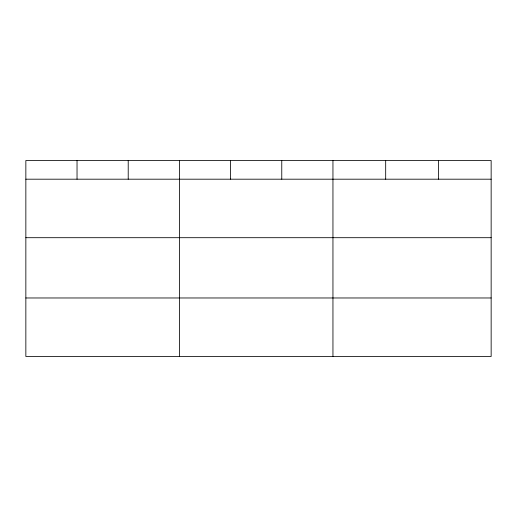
<?xml version="1.0" encoding="UTF-8"?>
<svg xmlns="http://www.w3.org/2000/svg" width="517" height="517" viewBox="0 0 517 517"><rect width="100%" height="100%" fill="white"/><g stroke="black" fill="none" stroke-linecap="round" stroke-linejoin="round"><path stroke-width="0.78" d="M491.15 237.697L491.15 160.522L25.85 160.522L25.85 356.478L491.15 356.478L491.15 237.697L25.85 237.697M25.85 179.192L491.15 179.192M25.85 297.973L491.15 297.973M438.416 160.522L438.416 179.192M385.682 160.522L385.682 179.192M332.948 160.522L332.948 356.478M281.765 160.522L281.765 179.192M230.582 160.522L230.582 179.192M179.399 160.522L179.399 356.478M128.216 160.522L128.216 179.192M77.033 160.522L77.033 179.192"/></g></svg>
